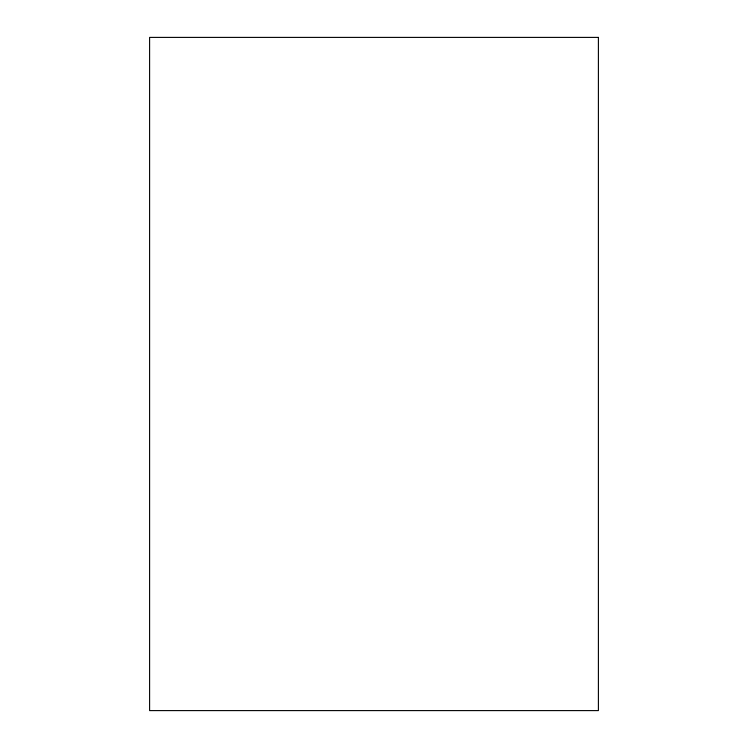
<?xml version="1.0" encoding="UTF-8"?>
<svg xmlns="http://www.w3.org/2000/svg" width="748" height="748" viewBox="0 0 748 748"><rect width="100%" height="100%" fill="white"/><g stroke="black" fill="none" stroke-linecap="round" stroke-linejoin="round"><path stroke-width="1.12" d="M598.4 37.4L149.6 37.4L149.6 710.6L598.4 710.6L598.4 37.4"/></g></svg>
